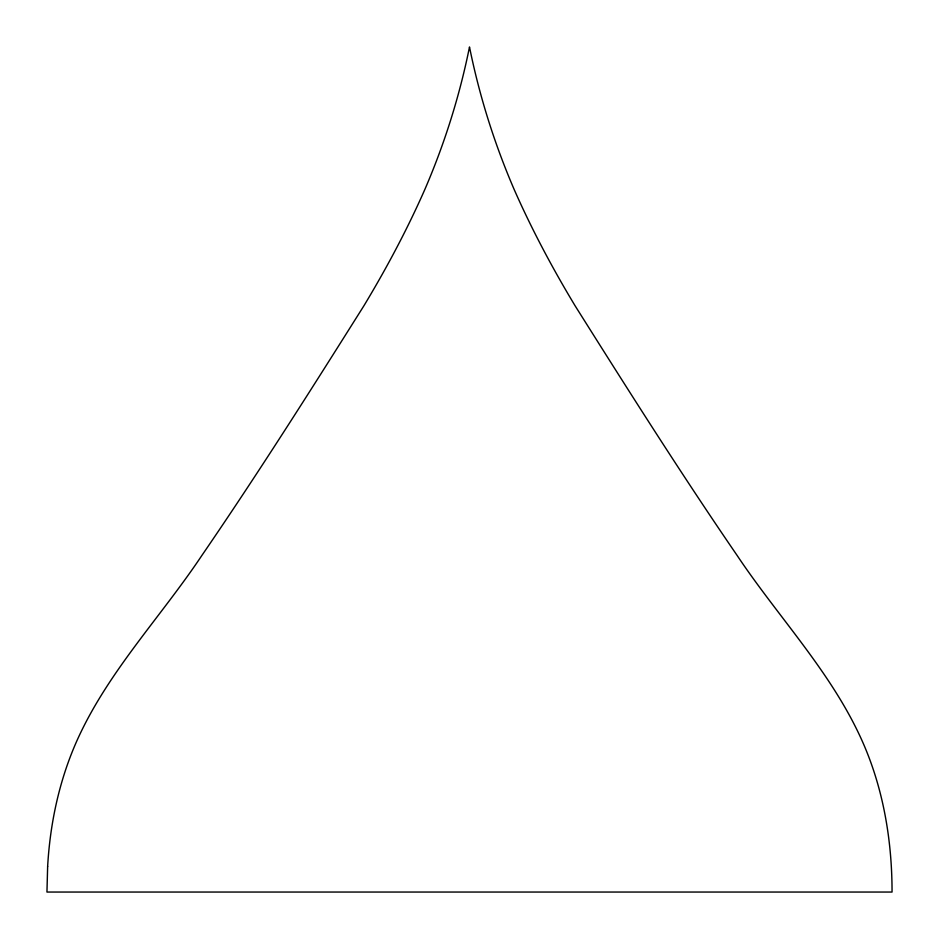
<?xml version="1.0" encoding="UTF-8"?>
<svg xmlns="http://www.w3.org/2000/svg" width="939" height="939" viewBox="0 0 939 939"><rect width="100%" height="100%" fill="white"/><g stroke="black" fill="none" stroke-linecap="round" stroke-linejoin="round"><path stroke-width="1.41" d="M47.643 866.474L46.95 892.05L892.05 892.05C892.05 840.957 883.517 789.464 862.871 742.514C832.353 673.228 778.818 617.909 737.174 555.524C681.045 473.655 627.956 389.755 575.079 305.762C552.414 268.178 531.756 229.409 514.056 189.232C494.36 143.503 479.336 95.766 469.5 46.95C459.664 95.766 444.64 143.503 424.944 189.232C407.244 229.409 386.586 268.178 363.921 305.762C311.044 389.755 257.955 473.655 201.826 555.524C160.182 617.909 106.647 673.228 76.129 742.514C59.004 781.624 50.049 823.937 47.643 866.474"/></g></svg>
